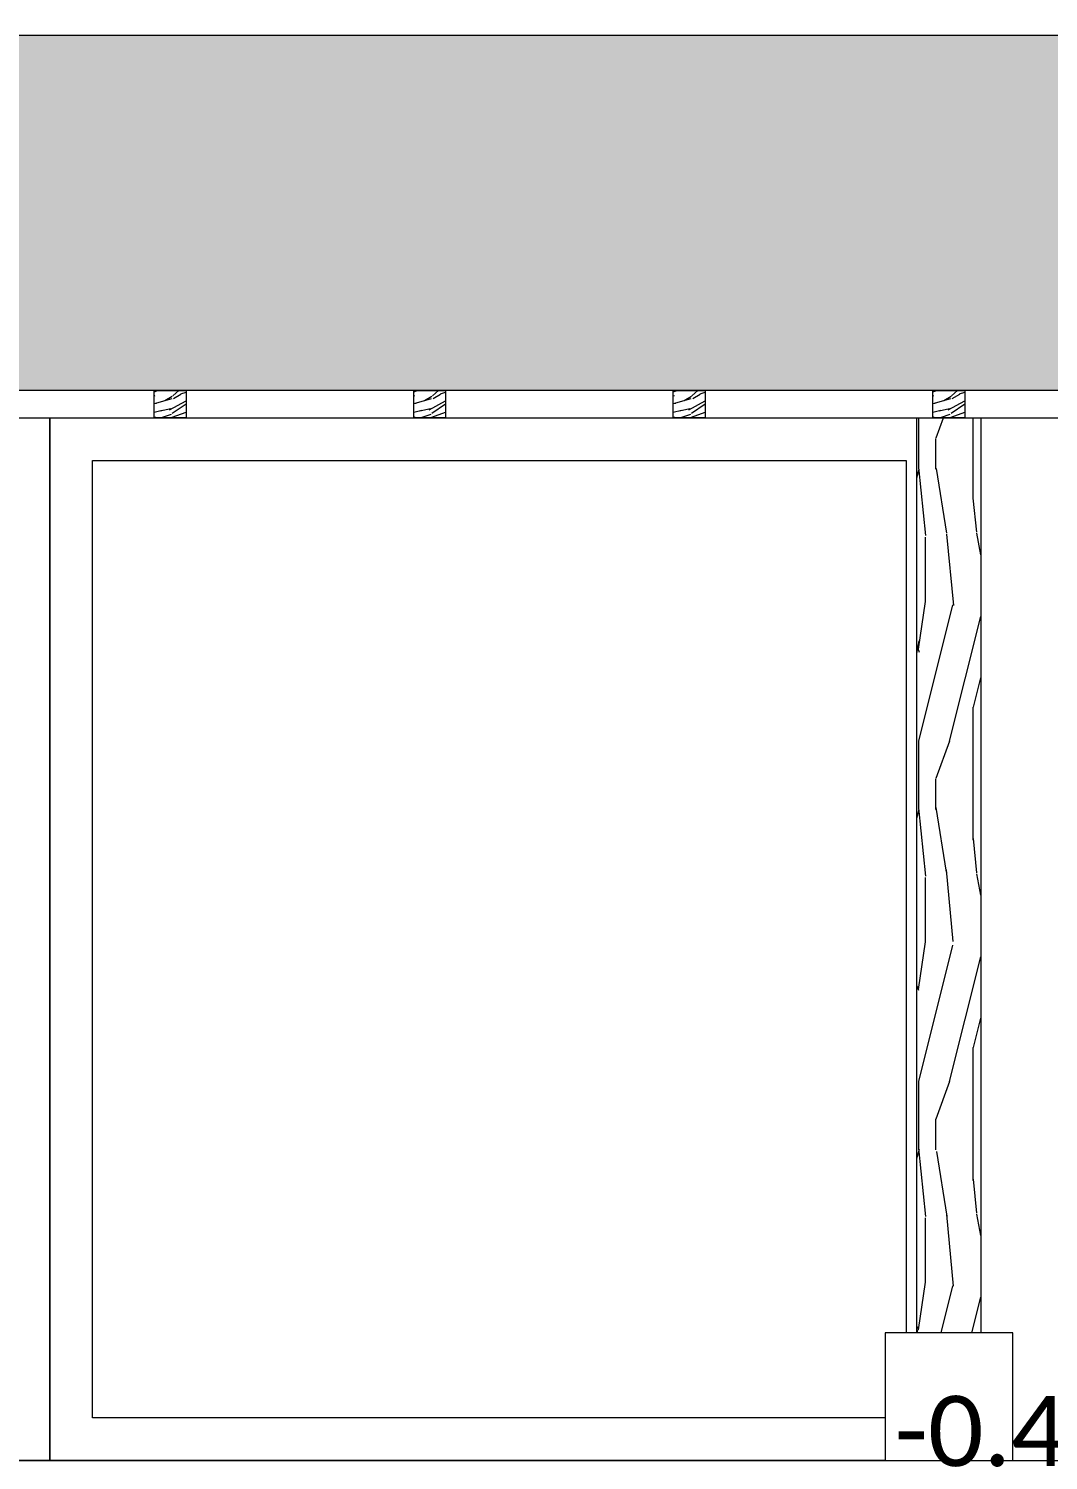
# Model space of a CAD drawing. Header units: metres. Extents: x -197 to 1099, y -24 to 14.
# Drawn here: x 712.956 to 715.352, y 0 to 3.365 of the extents above; entities that cross this region are included whole.
import ezdxf
from ezdxf.enums import TextEntityAlignment as Align

# ---------------------------------------------------------------- set-up
doc = ezdxf.new("R2010")
doc.units = ezdxf.units.M
doc.header["$LTSCALE"] = 0.001
doc.header["$PDMODE"] = 34
doc.header["$PDSIZE"] = 0.01
doc.layers.get('0').update_dxf_attribs({"lineweight": 13, "true_color": 0x000000})
for name, color, linetype, lineweight, true_color in [('Jach-Anotaciones-CalidaddeLínea  0.13', 7, 'Continuous', 13, 0x000000), ('Jach-Anotaciones-CalidaddeLínea 0.18', 7, 'Continuous', 18, 0x000000), ('Jach-Anotaciones-Hatch-Lum50%', 9, 'Continuous', 13, 0x808080), ('JACH-Anotaciones-Textos-Lum75% @ 0.075', 7, 'Continuous', 13, 0x404040)]:
    doc.layers.add(name, color=color, linetype=linetype, lineweight=lineweight, true_color=true_color)
doc.styles.add('02a-Calibri-JACH(1.8mm)', font='calibri.ttf', dxfattribs={"height": 2.2})

# ---------------------------------------------------------------- blocks, each defined once
blk = doc.blocks.new('*U509')
at = {"lineweight": 0, "ltscale": 100}
h = blk.add_hatch(dxfattribs=at)
h.set_pattern_fill('ANGLE', color=256)
h.set_pattern_definition([(0, (169.421, 45.032), (0, 6.985), [5.08, -1.905]), (90, (169.421, 45.032), (-6.985, 4e-16), [5.08, -1.905])])
h.paths.add_polyline_path([(0, 2.5), (0, 0), (1, 2.5)])
h = blk.add_hatch(color=256, dxfattribs=at)
h.dxf.hatch_style = 1
h.paths.add_polyline_path([(0, 2.5), (0, 0), (1, 2.5)])
for points in [[(0, 5.099), (-9.466, 5.099)], [(0, 5.099), (0, 1.25)]]:
    blk.add_lwpolyline(points, dxfattribs=at)
for points in [[(0, 0), (1, 2.5), (-1, 2.5)], [(0, 2.5), (0, 0), (1, 2.5)]]:
    blk.add_lwpolyline(points, close=True, dxfattribs=at)
blk.add_point((0, 0), dxfattribs=at)
at = {"lineweight": 0, "ltscale": 100, "style": '02a-Calibri-JACH(1.8mm)'}
blk.add_attdef('ALT', text='', height=2.2, dxfattribs=at).set_placement((-4.733, 6.401), align=Align.MIDDLE_CENTER)

msp = doc.modelspace()

# ---------------------------------------------------------------- linework, layer by layer
at = {"layer": 'Jach-Anotaciones-CalidaddeLínea  0.13', "ltscale": 100}
for points in [[(706.69308, 2.45), (715.04308, 2.45), (715.04308, 0), (706.69308, 0)], [(710.89308, 2.45), (713.00558, 2.45), (713.00558, 0), (710.89308, 0)], [(713.00558, 2.45), (715.11808, 2.45), (715.11808, 0), (713.00558, 0)], [(713.10558, 2.35), (715.01808, 2.35), (715.01808, 0.1), (713.10558, 0.1)]]:
    msp.add_lwpolyline(points, close=True, dxfattribs=at)
for points in [[(700.21698, -0.025), (703.60308, -0.025), (703.60308, 0.175), (705.89308, 0.175), (706.69308, 0.175), (706.69308, 0), (721.54308, 0), (721.54072, -0.49994)], [(710.77641, 0), (715.04308, 0)]]:
    msp.add_lwpolyline(points, dxfattribs=at)

# ---------------------------------------------------------------- wipeouts: each hides what was drawn before it
at = {"ltscale": 100}
msp.add_wipeout([(700.36698, 3.35), (721.54308, 3.35), (721.54308, 2.51458), (700.36698, 2.51458)], dxfattribs=at).dxf.layer = 'Jach-Anotaciones-CalidaddeLínea 0.18'

# ---------------------------------------------------------------- next in the draw order: hatches: boundary and pattern name
at = {"layer": 'Jach-Anotaciones-Hatch-Lum50%', "ltscale": 100}
h = msp.add_hatch(dxfattribs=at)
h.set_pattern_fill('218', color=256, scale=0.13, pattern_type=2)
h.set_pattern_definition([(0, (507.86525, 0.04875), (0.26, 0.13), [0.0325, -0.2275]), (0, (507.86525, 0.065), (0.26, 0.13), [0.0325, -0.0975]), (0, (507.99525, 0.08125), (0.26, 0.13), [0.0325, -0.2275]), (0, (507.80025, 0), (0.26, 0.13), [0.01625, -0.13, 0.01625, -0.0975]), (45, (507.8165, 0.0325), (0, 0.13), [0.02298097, -0.34471456]), (45, (507.80025, 0.08125), (0, 0.13), [0.016419, -0.35127653]), (45, (507.80025, 0.0975), (0, 0.13), [0.019695, -0.34800053]), (135, (507.96275, 0.0975), (1e-17, 0.13), [0.019695, -0.34800053]), (135, (507.96275, 0.08125), (1e-17, 0.13), [0.016419, -0.35127653]), (135, (507.9465, 0.0325), (1e-17, 0.13), [0.02298097, -0.34471456]), (26.56505, (507.83275, 0.0325), (-7e-12, 0.13), [0.0363361, -0.25435273]), (26.56505, (507.83275, 0.04875), (-7e-12, 0.13), [0.0363361, -0.25435273]), (26.56505, (507.76775, 0.065), (-7e-12, 0.13), [0.0363361, -0.25435273]), (26.56505, (507.76775, 0.08125), (-7e-12, 0.13), [0.0363361, -0.25435273]), (63.43495, (507.800253, 0), (7e-12, 0.13), [0.0363361, -0.54504157]), (63.43495, (507.816503, 0), (7e-12, 0.13), [0.0363361, -0.54504157]), (116.56505, (507.946503, 0), (-7e-12, 0.13), [0.0363361, -0.54504157]), (116.56505, (507.962753, 0), (-7e-12, 0.13), [0.0363361, -0.54504157]), (153.43495, (507.93025, 0.0325), (7e-12, 0.13), [0.0363361, -0.25435273]), (153.43495, (507.93025, 0.04875), (7e-12, 0.13), [0.0363361, -0.25435273]), (153.43495, (507.99525, 0.065), (7e-12, 0.13), [0.0363361, -0.25435273]), (153.43495, (507.99525, 0.08125), (7e-12, 0.13), [0.0363361, -0.25435273]), (82.874984, (507.800253, 0), (6e-14, 0.13), [0.13101166, -1.96517535]), (97.125016, (507.962753, 0), (-6e-14, 0.13), [0.13101166, -1.96517535])])
h.paths.add_polyline_path([(700.36698, 3.35), (721.54308, 3.35), (721.54308, 2.51458), (700.36698, 2.51458)])

# ---------------------------------------------------------------- next in the draw order: linework, layer by layer
at = {"layer": 'Jach-Anotaciones-CalidaddeLínea  0.13', "ltscale": 100}
for points in [[(721.54308, 3.35), (721.54308, 3.5), (721.69308, 3.5), (721.69308, 6.15), (706.04308, 6.15), (706.04308, 7.55), (700.21698, 7.55), (700.21698, 3.5), (700.36698, 3.5), (700.36698, 3.35)], [(700.36698, 3.35), (721.54308, 3.35), (721.54308, 2.51458), (700.36698, 2.51458)]]:
    msp.add_lwpolyline(points, close=True, dxfattribs=at)

# ---------------------------------------------------------------- next in the draw order: wipeouts: each hides what was drawn before it
at = {"ltscale": 100}
msp.add_wipeout([(715.04308, 2.45), (715.19308, 2.45), (715.19308, 0.30002), (715.04308, 0.30002)], dxfattribs=at).dxf.layer = 'Jach-Anotaciones-CalidaddeLínea  0.13'

# ---------------------------------------------------------------- next in the draw order: linework, layer by layer
at = {"layer": 'Jach-Anotaciones-CalidaddeLínea  0.13', "ltscale": 100}
msp.add_lwpolyline([(715.04308, 2.45), (715.19308, 2.45), (715.19308, 0.30002), (715.04308, 0.30002)], close=True, dxfattribs=at)

# ---------------------------------------------------------------- next in the draw order: wipeouts: each hides what was drawn before it
at = {"ltscale": 100}
for points, layer in [([(714.96808, 0), (715.26808, 0), (715.26808, 0.30002), (714.96808, 0.30002)], 'Jach-Anotaciones-CalidaddeLínea  0.13'), ([(721.54308, 2.51458), (703.60308, 2.51458), (703.60308, 2.45), (721.54308, 2.45)], 'Jach-Anotaciones-CalidaddeLínea 0.18')]:
    msp.add_wipeout(points, dxfattribs=at).dxf.layer = layer

# ---------------------------------------------------------------- next in the draw order: hatches: boundary and pattern name
at = {"layer": 'Jach-Anotaciones-Hatch-Lum50%', "ltscale": 100}
h = msp.add_hatch(dxfattribs=at)
h.set_pattern_fill('WOOD_01', color=256, scale=0.2, angle=30, pattern_type=2)
h.set_pattern_definition([(30, (285.64632, 0.2061), (-0.1, 0.17320508), [0.04, -0.16]), (38.9726, (285.702057, 0.113569), (0.93923072707, 0.77320467243), [0.0384708, -3.8086058]), (35.7105, (285.694325, 0.122962), (1.4588472062, 1.0732025879), [0.0401996, -1.9697752]), (14.5779, (285.664325, 0.174923), (2.20525453897, 0.58038690266), [0.0601664, -5.9564754]), (23.6599, (285.63479, 0.23408), (0.1732049312, 0.1000003855), [0.0362216, -1.7748552]), (15.0686, (285.696985, 0.138354), (0.7928201585, 0.22679520083), [0.0310484, -3.0737864]), (18.6901, (285.578363, 0.203813), (0.1732050942, 0.1000000934), [0.0815844, -0.9382194]), (35.7105, (285.711057, 0.09798), (1.4588472062, 1.0732025879), [0.0200998, -1.989875]), (30, (285.66732, 0.16973), (-0.1, 0.17320508), [0.02, -0.18]), (30, (285.62068, 0.17051), (-0.1, 0.17320508), [0.06, -0.14]), (41.3099, (285.640325, 0.216492), (0.59282054, 0.573204614), [0.020396, -0.9994078]), (32.7263, (285.660004, 0.142406), (3.36410206446, 2.1732044205), [0.0420476, -4.1627116]), (22.4054, (285.671665, 0.14221), (1.4856399898, 0.6267959991), [0.0302654, -2.9962834]), (30, (285.701, 0.0714), (-0.1, 0.17320508), [0.04, -0.16]), (28.8309, (285.688684, 0.052732), (0.173205035693, 0.10000015135), [0.0980204, -9.70402]), (30, (285.61368, 0.18264), (-0.1, 0.17320508), [0.02, -0.18]), (30, (285.623, 0.2065), (-0.1, 0.17320508), [0.02, -0.18]), (30, (285.53606, 0.17708), (-0.1, 0.17320508), [0.03, -0.17]), (20.5377, (285.577827, 0.21274), (0.1732050554, 0.1000000749), [0.0608276, -1.1557248]), (30, (285.5224, 0.18074), (-0.1, 0.17320508), [0.04, -0.16]), (30, (285.59335, 0.01386), (-0.1, 0.17320508), [0.022, -0.178]), (30, (285.67668, 0.07352), (-0.1, 0.17320508), [0.02, -0.18]), (30, (285.58535, 0.02771), (-0.1, 0.17320508), [0.042, -0.158]), (35.4403, (285.667684, 0.089105), (1.63205127745, 1.17320414736), [0.04219, -4.1768144]), (30, (285.66142, 0.10396), (-0.1, 0.17320508), [0.038, -0.162]), (30, (285.56935, 0.05543), (-0.1, 0.17320508), [0.022, -0.178]), (28.8309, (285.574134, 0.0951384), (0.173205035693, 0.10000015135), [0.0980204, -9.70402]), (30, (285.58072, 0.11973), (-0.1, 0.17320508), [0.02, -0.18]), (30, (285.5604, 0.11492), (-0.1, 0.17320508), [0.02, -0.18]), (30, (285.62968, 0.15492), (-0.1, 0.17320508), [0.04, -0.16]), (30, (285.59304, 0.13839), (-0.1, 0.17320508), [0.02, -0.18]), (30, (285.5464, 0.13917), (-0.1, 0.17320508), [0.04, -0.16]), (49.6538, (285.635167, 0.093426), (1.50525647452, 1.79281940855), [0.0297322, -2.9434812]), (41.3099, (285.577722, 0.124923), (0.59282054, 0.573204614), [0.020396, -0.9994078]), (41.3099, (285.652004, 0.156263), (0.59282054, 0.573204614), [0.020396, -0.9994078]), (35.7105, (285.562043, 0.19208), (1.4588472062, 1.0732025879), [0.0200998, -1.989875]), (19.6952, (285.50135, 0.173205), (1.1392299502, 0.4267958355), [0.0223606, -2.213707]), (18.6901, (285.6124, 0.024856), (0.1732050942, 0.1000000934), [0.020396, -0.9994078]), (120, (285.63172, 0.0314), (-0.17320508, -0.1), [0, -0.2]), (16.6076, (285.539349, 0.107387), (3.34448336513, 1.00718497651), [0.043174, -4.2742308]), (41.3099, (285.631004, 0.192636), (0.59282054, 0.573204614), [0.020396, -0.9994078]), (40.3048, (285.694004, 0.083517), (0.7660257626, 0.6732043744), [0.0223606, -2.213707]), (18.6901, (285.598043, 0.129727), (0.1732050942, 0.1000000934), [0.020396, -0.9994078]), (18.6901, (285.610363, 0.148387), (0.1732050942, 0.1000000934), [0.020396, -0.9994078]), (11.5651, (285.54935, 0.090067), (0.173204928, 0.1000001815), [0.0252982, -0.6071572]), (15.9638, (285.5344, 0.159956), (0.173204888, 0.100000176), [0.0824622, -0.7421588]), (13.3008, (285.562043, 0.19208), (1.4124349312, 0.3535909199), [0.0626418, -2.025419]), (30, (285.55704, 0.20074), (-0.1, 0.17320508), [0.024, -0.176]), (15.9638, (285.62172, 0.048713), (0.173204888, 0.100000176), [0.0824622, -0.7421588]), (15.9638, (285.5974, 0.050837), (0.173204888, 0.100000176), [0.0824622, -0.7421588]), (15.9638, (285.5884, 0.066426), (0.173204888, 0.100000176), [0.0824622, -0.7421588]), (19.6952, (285.52535, 0.131636), (1.1392299502, 0.4267958355), [0.0223606, -2.213707]), (15.9638, (285.581043, 0.15917), (0.173204888, 0.100000176), [0.041231, -0.78339]), (19.6952, (285.55735, 0.07621), (1.1392299502, 0.4267958355), [0.0223606, -2.213707]), (27.6141, (285.654416, 0.116086), (0.17320494875, 0.10000020701), [0.0480416, -4.756123]), (19.6952, (285.617363, 0.136263), (1.1392299502, 0.4267958355), [0.0223606, -2.213707]), (42.5288, (285.638416, 0.143799), (0.5928204755, 0.573205008), [0.018439, -1.8254698]), (19.5626, (285.5623493, 0.06755), (2.10525436768, 0.75359234531), [0.0772788, -7.650591]), (21.8699, (285.635167, 0.093426), (0.1732050116, 0.0999999042), [0.0282842, -1.3859292]), (34.7636, (285.578402, 0.083746), (1.80525673466, 1.27320359476), [0.0481664, -2.3601524]), (30, (285.61797, 0.11121), (-0.1, 0.17320508), [0.062, -0.138]), (14.7449, (285.51235, 0.154153), (0.7928201053, 0.2267951812), [0.0228036, -2.2575472]), (20.5377, (285.631722, 0.031392), (0.1732050554, 0.1000000749), [0.0608276, -1.1557248]), (10.0169, (285.57435, 0.046765), (0.619615154, 0.1267950243), [0.0234094, -2.3175304]), (30, (285.65565, 0.22996), (-0.1, 0.17320508), [0.01, -0.19]), (30, (285.69965, 0.15375), (-0.1, 0.17320508), [0.02, -0.18]), (41.3099, (285.735645, 0.091392), (0.59282054, 0.573204614), [0.020396, -0.9994078]), (30, (285.72738, 0.10971), (-0.1, 0.17320508), [0.036, -0.164]), (13.3008, (285.672645, 0.200512), (1.4124349312, 0.3535909199), [0.0208806, -2.0671802]), (18.0207, (285.6953775, 0.1651384), (3.69100623785, 1.20698950949), [0.0368014, -6.7101288]), (120, (285.73565, 0.0914), (-0.17320508, -0.1), [0, -0.2]), (30, (285.75097, 0.10486), (-0.1, 0.17320508), [0.018, -0.182]), (30, (285.73197, 0.13777), (-0.1, 0.17320508), [0.018, -0.182]), (30, (285.72697, 0.14643), (-0.1, 0.17320508), [0.018, -0.182]), (6.0376, (285.692966, 0.205315), (1.5124342352, 0.1803870725), [0.0196978, -1.9500724]), (18.5163, (285.680966, 0.2261), (0.966040948051, 0.32676798933), [0.0183676, -13.043105]), (11.5651, (285.716966, 0.163746), (0.173204928, 0.1000001815), [0.0189736, -0.6134816]), (17.4712, (285.667966, 0.248617), (0.9660254196, 0.32679502), [0.018439, -1.8254698])])
h.paths.add_polyline_path([(713.25058, 2.51458), (713.32558, 2.51458), (713.32558, 2.45), (713.25058, 2.45)])
h = msp.add_hatch(dxfattribs=at)
h.set_pattern_fill('WOOD_01', color=256, scale=0.2, angle=30, pattern_type=2)
h.set_pattern_definition([(30, (286.25632, 0.2061), (-0.1, 0.17320508), [0.04, -0.16]), (38.9726, (286.312057, 0.113569), (0.93923072707, 0.77320467243), [0.0384708, -3.8086058]), (35.7105, (286.304325, 0.122962), (1.4588472062, 1.0732025879), [0.0401996, -1.9697752]), (14.5779, (286.274325, 0.174923), (2.20525453897, 0.58038690266), [0.0601664, -5.9564754]), (23.6599, (286.24479, 0.23408), (0.1732049312, 0.1000003855), [0.0362216, -1.7748552]), (15.0686, (286.306985, 0.138354), (0.7928201585, 0.22679520083), [0.0310484, -3.0737864]), (18.6901, (286.188363, 0.203813), (0.1732050942, 0.1000000934), [0.0815844, -0.9382194]), (35.7105, (286.321057, 0.09798), (1.4588472062, 1.0732025879), [0.0200998, -1.989875]), (30, (286.27732, 0.16973), (-0.1, 0.17320508), [0.02, -0.18]), (30, (286.23068, 0.17051), (-0.1, 0.17320508), [0.06, -0.14]), (41.3099, (286.250325, 0.216492), (0.59282054, 0.573204614), [0.020396, -0.9994078]), (32.7263, (286.270004, 0.142406), (3.36410206446, 2.1732044205), [0.0420476, -4.1627116]), (22.4054, (286.281665, 0.14221), (1.4856399898, 0.6267959991), [0.0302654, -2.9962834]), (30, (286.311, 0.0714), (-0.1, 0.17320508), [0.04, -0.16]), (28.8309, (286.298684, 0.052732), (0.173205035693, 0.10000015135), [0.0980204, -9.70402]), (30, (286.22368, 0.18264), (-0.1, 0.17320508), [0.02, -0.18]), (30, (286.233, 0.2065), (-0.1, 0.17320508), [0.02, -0.18]), (30, (286.14606, 0.17708), (-0.1, 0.17320508), [0.03, -0.17]), (20.5377, (286.187827, 0.21274), (0.1732050554, 0.1000000749), [0.0608276, -1.1557248]), (30, (286.1324, 0.18074), (-0.1, 0.17320508), [0.04, -0.16]), (30, (286.20335, 0.01386), (-0.1, 0.17320508), [0.022, -0.178]), (30, (286.28668, 0.07352), (-0.1, 0.17320508), [0.02, -0.18]), (30, (286.19535, 0.02771), (-0.1, 0.17320508), [0.042, -0.158]), (35.4403, (286.277684, 0.089105), (1.63205127745, 1.17320414736), [0.04219, -4.1768144]), (30, (286.27142, 0.10396), (-0.1, 0.17320508), [0.038, -0.162]), (30, (286.17935, 0.05543), (-0.1, 0.17320508), [0.022, -0.178]), (28.8309, (286.184134, 0.0951384), (0.173205035693, 0.10000015135), [0.0980204, -9.70402]), (30, (286.19072, 0.11973), (-0.1, 0.17320508), [0.02, -0.18]), (30, (286.1704, 0.11492), (-0.1, 0.17320508), [0.02, -0.18]), (30, (286.23968, 0.15492), (-0.1, 0.17320508), [0.04, -0.16]), (30, (286.20304, 0.13839), (-0.1, 0.17320508), [0.02, -0.18]), (30, (286.1564, 0.13917), (-0.1, 0.17320508), [0.04, -0.16]), (49.6538, (286.245167, 0.093426), (1.50525647452, 1.79281940855), [0.0297322, -2.9434812]), (41.3099, (286.187722, 0.124923), (0.59282054, 0.573204614), [0.020396, -0.9994078]), (41.3099, (286.262004, 0.156263), (0.59282054, 0.573204614), [0.020396, -0.9994078]), (35.7105, (286.172043, 0.19208), (1.4588472062, 1.0732025879), [0.0200998, -1.989875]), (19.6952, (286.11135, 0.173205), (1.1392299502, 0.4267958355), [0.0223606, -2.213707]), (18.6901, (286.2224, 0.024856), (0.1732050942, 0.1000000934), [0.020396, -0.9994078]), (120, (286.24172, 0.0314), (-0.17320508, -0.1), [0, -0.2]), (16.6076, (286.149349, 0.107387), (3.34448336513, 1.00718497651), [0.043174, -4.2742308]), (41.3099, (286.241004, 0.192636), (0.59282054, 0.573204614), [0.020396, -0.9994078]), (40.3048, (286.304004, 0.083517), (0.7660257626, 0.6732043744), [0.0223606, -2.213707]), (18.6901, (286.208043, 0.129727), (0.1732050942, 0.1000000934), [0.020396, -0.9994078]), (18.6901, (286.220363, 0.148387), (0.1732050942, 0.1000000934), [0.020396, -0.9994078]), (11.5651, (286.15935, 0.090067), (0.173204928, 0.1000001815), [0.0252982, -0.6071572]), (15.9638, (286.1444, 0.159956), (0.173204888, 0.100000176), [0.0824622, -0.7421588]), (13.3008, (286.172043, 0.19208), (1.4124349312, 0.3535909199), [0.0626418, -2.025419]), (30, (286.16704, 0.20074), (-0.1, 0.17320508), [0.024, -0.176]), (15.9638, (286.23172, 0.048713), (0.173204888, 0.100000176), [0.0824622, -0.7421588]), (15.9638, (286.2074, 0.050837), (0.173204888, 0.100000176), [0.0824622, -0.7421588]), (15.9638, (286.1984, 0.066426), (0.173204888, 0.100000176), [0.0824622, -0.7421588]), (19.6952, (286.13535, 0.131636), (1.1392299502, 0.4267958355), [0.0223606, -2.213707]), (15.9638, (286.191043, 0.15917), (0.173204888, 0.100000176), [0.041231, -0.78339]), (19.6952, (286.16735, 0.07621), (1.1392299502, 0.4267958355), [0.0223606, -2.213707]), (27.6141, (286.264416, 0.116086), (0.17320494875, 0.10000020701), [0.0480416, -4.756123]), (19.6952, (286.227363, 0.136263), (1.1392299502, 0.4267958355), [0.0223606, -2.213707]), (42.5288, (286.248416, 0.143799), (0.5928204755, 0.573205008), [0.018439, -1.8254698]), (19.5626, (286.1723493, 0.06755), (2.10525436768, 0.75359234531), [0.0772788, -7.650591]), (21.8699, (286.245167, 0.093426), (0.1732050116, 0.0999999042), [0.0282842, -1.3859292]), (34.7636, (286.188402, 0.083746), (1.80525673466, 1.27320359476), [0.0481664, -2.3601524]), (30, (286.22797, 0.11121), (-0.1, 0.17320508), [0.062, -0.138]), (14.7449, (286.12235, 0.154153), (0.7928201053, 0.2267951812), [0.0228036, -2.2575472]), (20.5377, (286.241722, 0.031392), (0.1732050554, 0.1000000749), [0.0608276, -1.1557248]), (10.0169, (286.18435, 0.046765), (0.619615154, 0.1267950243), [0.0234094, -2.3175304]), (30, (286.26565, 0.22996), (-0.1, 0.17320508), [0.01, -0.19]), (30, (286.30965, 0.15375), (-0.1, 0.17320508), [0.02, -0.18]), (41.3099, (286.345645, 0.091392), (0.59282054, 0.573204614), [0.020396, -0.9994078]), (30, (286.33738, 0.10971), (-0.1, 0.17320508), [0.036, -0.164]), (13.3008, (286.282645, 0.200512), (1.4124349312, 0.3535909199), [0.0208806, -2.0671802]), (18.0207, (286.3053775, 0.1651384), (3.69100623785, 1.20698950949), [0.0368014, -6.7101288]), (120, (286.34565, 0.0914), (-0.17320508, -0.1), [0, -0.2]), (30, (286.36097, 0.10486), (-0.1, 0.17320508), [0.018, -0.182]), (30, (286.34197, 0.13777), (-0.1, 0.17320508), [0.018, -0.182]), (30, (286.33697, 0.14643), (-0.1, 0.17320508), [0.018, -0.182]), (6.0376, (286.302966, 0.205315), (1.5124342352, 0.1803870725), [0.0196978, -1.9500724]), (18.5163, (286.290966, 0.2261), (0.966040948051, 0.32676798933), [0.0183676, -13.043105]), (11.5651, (286.326966, 0.163746), (0.173204928, 0.1000001815), [0.0189736, -0.6134816]), (17.4712, (286.277966, 0.248617), (0.9660254196, 0.32679502), [0.018439, -1.8254698])])
h.paths.add_polyline_path([(713.86058, 2.51458), (713.93558, 2.51458), (713.93558, 2.45), (713.86058, 2.45)])
h = msp.add_hatch(dxfattribs=at)
h.set_pattern_fill('WOOD_01', color=256, scale=0.2, angle=30, pattern_type=2)
h.set_pattern_definition([(30, (286.86632, 0.2061), (-0.1, 0.17320508), [0.04, -0.16]), (38.9726, (286.922057, 0.113569), (0.93923072707, 0.77320467243), [0.0384708, -3.8086058]), (35.7105, (286.914325, 0.122962), (1.4588472062, 1.0732025879), [0.0401996, -1.9697752]), (14.5779, (286.884325, 0.174923), (2.20525453897, 0.58038690266), [0.0601664, -5.9564754]), (23.6599, (286.85479, 0.23408), (0.1732049312, 0.1000003855), [0.0362216, -1.7748552]), (15.0686, (286.916985, 0.138354), (0.7928201585, 0.22679520083), [0.0310484, -3.0737864]), (18.6901, (286.798363, 0.203813), (0.1732050942, 0.1000000934), [0.0815844, -0.9382194]), (35.7105, (286.931057, 0.09798), (1.4588472062, 1.0732025879), [0.0200998, -1.989875]), (30, (286.88732, 0.16973), (-0.1, 0.17320508), [0.02, -0.18]), (30, (286.84068, 0.17051), (-0.1, 0.17320508), [0.06, -0.14]), (41.3099, (286.860325, 0.216492), (0.59282054, 0.573204614), [0.020396, -0.9994078]), (32.7263, (286.880004, 0.142406), (3.36410206446, 2.1732044205), [0.0420476, -4.1627116]), (22.4054, (286.891665, 0.14221), (1.4856399898, 0.6267959991), [0.0302654, -2.9962834]), (30, (286.921, 0.0714), (-0.1, 0.17320508), [0.04, -0.16]), (28.8309, (286.908684, 0.052732), (0.173205035693, 0.10000015135), [0.0980204, -9.70402]), (30, (286.83368, 0.18264), (-0.1, 0.17320508), [0.02, -0.18]), (30, (286.843, 0.2065), (-0.1, 0.17320508), [0.02, -0.18]), (30, (286.75606, 0.17708), (-0.1, 0.17320508), [0.03, -0.17]), (20.5377, (286.797827, 0.21274), (0.1732050554, 0.1000000749), [0.0608276, -1.1557248]), (30, (286.7424, 0.18074), (-0.1, 0.17320508), [0.04, -0.16]), (30, (286.81335, 0.01386), (-0.1, 0.17320508), [0.022, -0.178]), (30, (286.89668, 0.07352), (-0.1, 0.17320508), [0.02, -0.18]), (30, (286.80535, 0.02771), (-0.1, 0.17320508), [0.042, -0.158]), (35.4403, (286.887684, 0.089105), (1.63205127745, 1.17320414736), [0.04219, -4.1768144]), (30, (286.88142, 0.10396), (-0.1, 0.17320508), [0.038, -0.162]), (30, (286.78935, 0.05543), (-0.1, 0.17320508), [0.022, -0.178]), (28.8309, (286.794134, 0.0951384), (0.173205035693, 0.10000015135), [0.0980204, -9.70402]), (30, (286.80072, 0.11973), (-0.1, 0.17320508), [0.02, -0.18]), (30, (286.7804, 0.11492), (-0.1, 0.17320508), [0.02, -0.18]), (30, (286.84968, 0.15492), (-0.1, 0.17320508), [0.04, -0.16]), (30, (286.81304, 0.13839), (-0.1, 0.17320508), [0.02, -0.18]), (30, (286.7664, 0.13917), (-0.1, 0.17320508), [0.04, -0.16]), (49.6538, (286.855167, 0.093426), (1.50525647452, 1.79281940855), [0.0297322, -2.9434812]), (41.3099, (286.797722, 0.124923), (0.59282054, 0.573204614), [0.020396, -0.9994078]), (41.3099, (286.872004, 0.156263), (0.59282054, 0.573204614), [0.020396, -0.9994078]), (35.7105, (286.782043, 0.19208), (1.4588472062, 1.0732025879), [0.0200998, -1.989875]), (19.6952, (286.72135, 0.173205), (1.1392299502, 0.4267958355), [0.0223606, -2.213707]), (18.6901, (286.8324, 0.024856), (0.1732050942, 0.1000000934), [0.020396, -0.9994078]), (120, (286.85172, 0.0314), (-0.17320508, -0.1), [0, -0.2]), (16.6076, (286.759349, 0.107387), (3.34448336513, 1.00718497651), [0.043174, -4.2742308]), (41.3099, (286.851004, 0.192636), (0.59282054, 0.573204614), [0.020396, -0.9994078]), (40.3048, (286.914004, 0.083517), (0.7660257626, 0.6732043744), [0.0223606, -2.213707]), (18.6901, (286.818043, 0.129727), (0.1732050942, 0.1000000934), [0.020396, -0.9994078]), (18.6901, (286.830363, 0.148387), (0.1732050942, 0.1000000934), [0.020396, -0.9994078]), (11.5651, (286.76935, 0.090067), (0.173204928, 0.1000001815), [0.0252982, -0.6071572]), (15.9638, (286.7544, 0.159956), (0.173204888, 0.100000176), [0.0824622, -0.7421588]), (13.3008, (286.782043, 0.19208), (1.4124349312, 0.3535909199), [0.0626418, -2.025419]), (30, (286.77704, 0.20074), (-0.1, 0.17320508), [0.024, -0.176]), (15.9638, (286.84172, 0.048713), (0.173204888, 0.100000176), [0.0824622, -0.7421588]), (15.9638, (286.8174, 0.050837), (0.173204888, 0.100000176), [0.0824622, -0.7421588]), (15.9638, (286.8084, 0.066426), (0.173204888, 0.100000176), [0.0824622, -0.7421588]), (19.6952, (286.74535, 0.131636), (1.1392299502, 0.4267958355), [0.0223606, -2.213707]), (15.9638, (286.801043, 0.15917), (0.173204888, 0.100000176), [0.041231, -0.78339]), (19.6952, (286.77735, 0.07621), (1.1392299502, 0.4267958355), [0.0223606, -2.213707]), (27.6141, (286.874416, 0.116086), (0.17320494875, 0.10000020701), [0.0480416, -4.756123]), (19.6952, (286.837363, 0.136263), (1.1392299502, 0.4267958355), [0.0223606, -2.213707]), (42.5288, (286.858416, 0.143799), (0.5928204755, 0.573205008), [0.018439, -1.8254698]), (19.5626, (286.7823493, 0.06755), (2.10525436768, 0.75359234531), [0.0772788, -7.650591]), (21.8699, (286.855167, 0.093426), (0.1732050116, 0.0999999042), [0.0282842, -1.3859292]), (34.7636, (286.798402, 0.083746), (1.80525673466, 1.27320359476), [0.0481664, -2.3601524]), (30, (286.83797, 0.11121), (-0.1, 0.17320508), [0.062, -0.138]), (14.7449, (286.73235, 0.154153), (0.7928201053, 0.2267951812), [0.0228036, -2.2575472]), (20.5377, (286.851722, 0.031392), (0.1732050554, 0.1000000749), [0.0608276, -1.1557248]), (10.0169, (286.79435, 0.046765), (0.619615154, 0.1267950243), [0.0234094, -2.3175304]), (30, (286.87565, 0.22996), (-0.1, 0.17320508), [0.01, -0.19]), (30, (286.91965, 0.15375), (-0.1, 0.17320508), [0.02, -0.18]), (41.3099, (286.955645, 0.091392), (0.59282054, 0.573204614), [0.020396, -0.9994078]), (30, (286.94738, 0.10971), (-0.1, 0.17320508), [0.036, -0.164]), (13.3008, (286.892645, 0.200512), (1.4124349312, 0.3535909199), [0.0208806, -2.0671802]), (18.0207, (286.9153775, 0.1651384), (3.69100623785, 1.20698950949), [0.0368014, -6.7101288]), (120, (286.95565, 0.0914), (-0.17320508, -0.1), [0, -0.2]), (30, (286.97097, 0.10486), (-0.1, 0.17320508), [0.018, -0.182]), (30, (286.95197, 0.13777), (-0.1, 0.17320508), [0.018, -0.182]), (30, (286.94697, 0.14643), (-0.1, 0.17320508), [0.018, -0.182]), (6.0376, (286.912966, 0.205315), (1.5124342352, 0.1803870725), [0.0196978, -1.9500724]), (18.5163, (286.900966, 0.2261), (0.966040948051, 0.32676798933), [0.0183676, -13.043105]), (11.5651, (286.936966, 0.163746), (0.173204928, 0.1000001815), [0.0189736, -0.6134816]), (17.4712, (286.887966, 0.248617), (0.9660254196, 0.32679502), [0.018439, -1.8254698])])
h.paths.add_polyline_path([(714.47058, 2.51458), (714.54558, 2.51458), (714.54558, 2.45), (714.47058, 2.45)])
h = msp.add_hatch(dxfattribs=at)
h.set_pattern_fill('WOOD_01', color=256, scale=0.2, angle=30, pattern_type=2)
h.set_pattern_definition([(30, (287.47632, 0.2061), (-0.1, 0.17320508), [0.04, -0.16]), (38.9726, (287.532057, 0.113569), (0.93923072707, 0.77320467243), [0.0384708, -3.8086058]), (35.7105, (287.524325, 0.122962), (1.4588472062, 1.0732025879), [0.0401996, -1.9697752]), (14.5779, (287.494325, 0.174923), (2.20525453897, 0.58038690266), [0.0601664, -5.9564754]), (23.6599, (287.46479, 0.23408), (0.1732049312, 0.1000003855), [0.0362216, -1.7748552]), (15.0686, (287.526985, 0.138354), (0.7928201585, 0.22679520083), [0.0310484, -3.0737864]), (18.6901, (287.408363, 0.203813), (0.1732050942, 0.1000000934), [0.0815844, -0.9382194]), (35.7105, (287.541057, 0.09798), (1.4588472062, 1.0732025879), [0.0200998, -1.989875]), (30, (287.49732, 0.16973), (-0.1, 0.17320508), [0.02, -0.18]), (30, (287.45068, 0.17051), (-0.1, 0.17320508), [0.06, -0.14]), (41.3099, (287.470325, 0.216492), (0.59282054, 0.573204614), [0.020396, -0.9994078]), (32.7263, (287.490004, 0.142406), (3.36410206446, 2.1732044205), [0.0420476, -4.1627116]), (22.4054, (287.501665, 0.14221), (1.4856399898, 0.6267959991), [0.0302654, -2.9962834]), (30, (287.531, 0.0714), (-0.1, 0.17320508), [0.04, -0.16]), (28.8309, (287.518684, 0.052732), (0.173205035693, 0.10000015135), [0.0980204, -9.70402]), (30, (287.44368, 0.18264), (-0.1, 0.17320508), [0.02, -0.18]), (30, (287.453, 0.2065), (-0.1, 0.17320508), [0.02, -0.18]), (30, (287.36606, 0.17708), (-0.1, 0.17320508), [0.03, -0.17]), (20.5377, (287.407827, 0.21274), (0.1732050554, 0.1000000749), [0.0608276, -1.1557248]), (30, (287.3524, 0.18074), (-0.1, 0.17320508), [0.04, -0.16]), (30, (287.42335, 0.01386), (-0.1, 0.17320508), [0.022, -0.178]), (30, (287.50668, 0.07352), (-0.1, 0.17320508), [0.02, -0.18]), (30, (287.41535, 0.02771), (-0.1, 0.17320508), [0.042, -0.158]), (35.4403, (287.497684, 0.089105), (1.63205127745, 1.17320414736), [0.04219, -4.1768144]), (30, (287.49142, 0.10396), (-0.1, 0.17320508), [0.038, -0.162]), (30, (287.39935, 0.05543), (-0.1, 0.17320508), [0.022, -0.178]), (28.8309, (287.404134, 0.0951384), (0.173205035693, 0.10000015135), [0.0980204, -9.70402]), (30, (287.41072, 0.11973), (-0.1, 0.17320508), [0.02, -0.18]), (30, (287.3904, 0.11492), (-0.1, 0.17320508), [0.02, -0.18]), (30, (287.45968, 0.15492), (-0.1, 0.17320508), [0.04, -0.16]), (30, (287.42304, 0.13839), (-0.1, 0.17320508), [0.02, -0.18]), (30, (287.3764, 0.13917), (-0.1, 0.17320508), [0.04, -0.16]), (49.6538, (287.465167, 0.093426), (1.50525647452, 1.79281940855), [0.0297322, -2.9434812]), (41.3099, (287.407722, 0.124923), (0.59282054, 0.573204614), [0.020396, -0.9994078]), (41.3099, (287.482004, 0.156263), (0.59282054, 0.573204614), [0.020396, -0.9994078]), (35.7105, (287.392043, 0.19208), (1.4588472062, 1.0732025879), [0.0200998, -1.989875]), (19.6952, (287.33135, 0.173205), (1.1392299502, 0.4267958355), [0.0223606, -2.213707]), (18.6901, (287.4424, 0.024856), (0.1732050942, 0.1000000934), [0.020396, -0.9994078]), (120, (287.46172, 0.0314), (-0.17320508, -0.1), [0, -0.2]), (16.6076, (287.369349, 0.107387), (3.34448336513, 1.00718497651), [0.043174, -4.2742308]), (41.3099, (287.461004, 0.192636), (0.59282054, 0.573204614), [0.020396, -0.9994078]), (40.3048, (287.524004, 0.083517), (0.7660257626, 0.6732043744), [0.0223606, -2.213707]), (18.6901, (287.428043, 0.129727), (0.1732050942, 0.1000000934), [0.020396, -0.9994078]), (18.6901, (287.440363, 0.148387), (0.1732050942, 0.1000000934), [0.020396, -0.9994078]), (11.5651, (287.37935, 0.090067), (0.173204928, 0.1000001815), [0.0252982, -0.6071572]), (15.9638, (287.3644, 0.159956), (0.173204888, 0.100000176), [0.0824622, -0.7421588]), (13.3008, (287.392043, 0.19208), (1.4124349312, 0.3535909199), [0.0626418, -2.025419]), (30, (287.38704, 0.20074), (-0.1, 0.17320508), [0.024, -0.176]), (15.9638, (287.45172, 0.048713), (0.173204888, 0.100000176), [0.0824622, -0.7421588]), (15.9638, (287.4274, 0.050837), (0.173204888, 0.100000176), [0.0824622, -0.7421588]), (15.9638, (287.4184, 0.066426), (0.173204888, 0.100000176), [0.0824622, -0.7421588]), (19.6952, (287.35535, 0.131636), (1.1392299502, 0.4267958355), [0.0223606, -2.213707]), (15.9638, (287.411043, 0.15917), (0.173204888, 0.100000176), [0.041231, -0.78339]), (19.6952, (287.38735, 0.07621), (1.1392299502, 0.4267958355), [0.0223606, -2.213707]), (27.6141, (287.484416, 0.116086), (0.17320494875, 0.10000020701), [0.0480416, -4.756123]), (19.6952, (287.447363, 0.136263), (1.1392299502, 0.4267958355), [0.0223606, -2.213707]), (42.5288, (287.468416, 0.143799), (0.5928204755, 0.573205008), [0.018439, -1.8254698]), (19.5626, (287.3923493, 0.06755), (2.10525436768, 0.75359234531), [0.0772788, -7.650591]), (21.8699, (287.465167, 0.093426), (0.1732050116, 0.0999999042), [0.0282842, -1.3859292]), (34.7636, (287.408402, 0.083746), (1.80525673466, 1.27320359476), [0.0481664, -2.3601524]), (30, (287.44797, 0.11121), (-0.1, 0.17320508), [0.062, -0.138]), (14.7449, (287.34235, 0.154153), (0.7928201053, 0.2267951812), [0.0228036, -2.2575472]), (20.5377, (287.461722, 0.031392), (0.1732050554, 0.1000000749), [0.0608276, -1.1557248]), (10.0169, (287.40435, 0.046765), (0.619615154, 0.1267950243), [0.0234094, -2.3175304]), (30, (287.48565, 0.22996), (-0.1, 0.17320508), [0.01, -0.19]), (30, (287.52965, 0.15375), (-0.1, 0.17320508), [0.02, -0.18]), (41.3099, (287.565645, 0.091392), (0.59282054, 0.573204614), [0.020396, -0.9994078]), (30, (287.55738, 0.10971), (-0.1, 0.17320508), [0.036, -0.164]), (13.3008, (287.502645, 0.200512), (1.4124349312, 0.3535909199), [0.0208806, -2.0671802]), (18.0207, (287.5253775, 0.1651384), (3.69100623785, 1.20698950949), [0.0368014, -6.7101288]), (120, (287.56565, 0.0914), (-0.17320508, -0.1), [0, -0.2]), (30, (287.58097, 0.10486), (-0.1, 0.17320508), [0.018, -0.182]), (30, (287.56197, 0.13777), (-0.1, 0.17320508), [0.018, -0.182]), (30, (287.55697, 0.14643), (-0.1, 0.17320508), [0.018, -0.182]), (6.0376, (287.522966, 0.205315), (1.5124342352, 0.1803870725), [0.0196978, -1.9500724]), (18.5163, (287.510966, 0.2261), (0.966040948051, 0.32676798933), [0.0183676, -13.043105]), (11.5651, (287.546966, 0.163746), (0.173204928, 0.1000001815), [0.0189736, -0.6134816]), (17.4712, (287.497966, 0.248617), (0.9660254196, 0.32679502), [0.018439, -1.8254698])])
h.paths.add_polyline_path([(715.08058, 2.51458), (715.15558, 2.51458), (715.15558, 2.45), (715.08058, 2.45)])
h = msp.add_hatch(dxfattribs=at)
h.set_pattern_fill('WOOD_01', color=256, scale=0.8, angle=90, pattern_type=2)
h.set_pattern_definition([(90, (516.2775, 0.568), (-0.8, 5e-17), [0.16, -0.64]), (98.9726, (516.709503, 0.576), (-0.7999981005, 4.8000000235), [0.1538832, -15.2344232]), (95.7105, (516.6615, 0.568), (-0.799988406, 7.20000014), [0.1607984, -7.8791008]), (74.5779, (516.421503, 0.568), (2.399989871, 8.7999996156), [0.2406656, -23.8259016]), (83.6599, (516.1575, 0.584), (-1.634e-06, 0.800000253), [0.1448864, -7.0994208]), (75.0686, (516.613503, 0.608), (0.799998696, 3.199999993), [0.1241936, -12.2951456]), (78.6901, (516.1495, 0.328), (-3e-07, 0.80000023), [0.3263376, -3.7528776]), (95.7105, (516.7815, 0.576), (-0.799988406, 7.20000014), [0.0803992, -7.9595]), (90, (516.4455, 0.568), (-0.8, 5e-17), [0.08, -0.72]), (90, (516.3495, 0.408), (-0.8, 5e-17), [0.24, -0.56]), (101.3099, (516.2295, 0.568), (-0.79999795, 3.19999982), [0.081584, -3.9976312]), (92.7263, (516.525503, 0.488), (-0.799996814, 16.000000236), [0.1681904, -16.6508464]), (82.4054, (516.549503, 0.528), (0.799994947, 6.399999886), [0.1210616, -11.9851336]), (90, (516.8535, 0.488), (-0.8, 5e-17), [0.16, -0.64]), (88.8309, (516.893503, 0.408), (-6.144e-07, 0.8000001466), [0.3920816, -38.81608]), (90, (516.2935, 0.408), (-0.8, 5e-17), [0.08, -0.72]), (90, (516.2295, 0.488), (-0.8, 5e-17), [0.08, -0.72]), (90, (516.1575, 0.128), (-0.8, 5e-17), [0.12, -0.68]), (80.5377, (516.1175, 0.344), (-3.1e-07, 0.80000006), [0.2433104, -4.6228992]), (90, (516.1175, 0.088), (-0.8, 5e-17), [0.16, -0.64]), (90, (516.8375, 0), (-0.8, 5e-17), [0.088, -0.712]), (90, (516.7975, 0.408), (-0.8, 5e-17), [0.08, -0.72]), (90, (516.7735, 0), (-0.8, 5e-17), [0.168, -0.632]), (95.4403, (516.725503, 0.408), (-0.799995827, 7.999999761), [0.16876, -16.7072576]), (90, (516.6615, 0.416), (-0.8, 5e-17), [0.152, -0.648]), (90, (516.6455, 0), (-0.8, 5e-17), [0.088, -0.712]), (88.8309, (516.517503, 0.096), (-6.144e-07, 0.8000001466), [0.3920816, -38.81608]), (90, (516.4455, 0.168), (-0.8, 5e-17), [0.08, -0.72]), (90, (516.4215, 0.088), (-0.8, 5e-17), [0.08, -0.72]), (90, (516.4215, 0.408), (-0.8, 5e-17), [0.16, -0.64]), (90, (516.4055, 0.248), (-0.8, 5e-17), [0.08, -0.72]), (90, (516.3095, 0.088), (-0.8, 5e-17), [0.16, -0.64]), (109.6538, (516.645503, 0.304), (-3.19999566, 8.800000202), [0.1189288, -11.7739248]), (101.3099, (516.4215, 0.168), (-0.79999795, 3.19999982), [0.081584, -3.9976312]), (101.3099, (516.4615, 0.488), (-0.79999795, 3.19999982), [0.081584, -3.9976312]), (95.7105, (516.1575, 0.248), (-0.799988406, 7.20000014), [0.0803992, -7.9595]), (79.6952, (516.1015, 0), (0.799995757, 4.799999982), [0.0894424, -8.854828]), (78.6901, (516.8375, 0.088), (-3e-07, 0.80000023), [0.081584, -3.9976312]), (180, (516.8535, 0.168), (-1e-16, -0.8), [0, -0.8]), (76.6076, (516.405503, 0), (3.1999756264, 13.60000018), [0.172696, -17.0969232]), (101.3099, (516.2935, 0.488), (-0.79999795, 3.19999982), [0.081584, -3.9976312]), (100.3048, (516.7975, 0.488), (-0.799996835, 3.99999983), [0.0894424, -8.854828]), (78.6901, (516.4455, 0.248), (-3e-07, 0.80000023), [0.081584, -3.9976312]), (78.6901, (516.4055, 0.328), (-3e-07, 0.80000023), [0.081584, -3.9976312]), (71.5651, (516.4855, 0), (-9.3e-07, 0.79999983), [0.1011928, -2.4286288]), (75.9638, (516.2135, 0.088), (-1e-06, 0.79999968), [0.3298488, -2.9686352]), (73.3008, (516.1575, 0.248), (1.599994986, 5.599999966), [0.2505672, -8.101676]), (90, (516.1175, 0.248), (-0.8, 5e-17), [0.096, -0.704]), (75.9638, (516.7735, 0.168), (-1e-06, 0.79999968), [0.3298488, -2.9686352]), (75.9638, (516.7175, 0.088), (-1e-06, 0.79999968), [0.3298488, -2.9686352]), (75.9638, (516.6455, 0.088), (-1e-06, 0.79999968), [0.3298488, -2.9686352]), (79.6952, (516.2935, 0), (0.799995757, 4.799999982), [0.0894424, -8.854828]), (75.9638, (516.3095, 0.248), (-1e-06, 0.79999968), [0.164924, -3.13356]), (79.6952, (516.5495, 0), (0.799995757, 4.799999982), [0.0894424, -8.854828]), (87.6141, (516.605503, 0.416), (-9.81e-07, 0.799999957), [0.1921664, -19.024492]), (79.6952, (516.4615, 0.328), (0.799995757, 4.799999982), [0.0894424, -8.854828]), (102.5288, (516.4775, 0.416), (-0.799999443, 3.200000383), [0.073756, -7.3018792]), (79.5626, (516.589503, 0), (1.5999882748, 8.799999746), [0.3091152, -30.602364]), (81.8699, (516.6455, 0.304), (1.93e-07, 0.79999957), [0.1131368, -5.5437168]), (94.7636, (516.5655, 0.088), (-0.79999316, 8.79999996), [0.1926656, -9.4406096]), (90, (516.5495, 0.28), (-0.8, 5e-17), [0.248, -0.552]), (74.7449, (516.1895, 0), (0.799998657, 3.19999977), [0.0912144, -9.0301888]), (80.5377, (516.8535, 0.168), (-3.1e-07, 0.80000006), [0.2433104, -4.6228992]), (70.0169, (516.6855, 0), (0.79999946, 2.399999904), [0.0936376, -9.2701216]), (90, (516.2135, 0.648), (-0.8, 5e-17), [0.04, -0.76]), (90, (516.5655, 0.648), (-0.8, 5e-17), [0.08, -0.72]), (101.3099, (516.8535, 0.648), (-0.79999795, 3.19999982), [0.081584, -3.9976312]), (90, (516.7735, 0.656), (-0.8, 5e-17), [0.144, -0.656]), (73.3008, (516.3495, 0.648), (1.599994986, 5.599999966), [0.0835224, -8.2687208]), (78.0207, (516.517503, 0.656), (3.2008781664, 15.199999689), [0.1472056, -26.8405152]), (180, (516.8535, 0.648), (-1e-16, -0.8), [0, -0.8]), (90, (516.8375, 0.728), (-0.8, 5e-17), [0.072, -0.728]), (90, (516.6855, 0.728), (-0.8, 5e-17), [0.072, -0.728]), (90, (516.6455, 0.728), (-0.8, 5e-17), [0.072, -0.728]), (66.0376, (516.3735, 0.728), (2.39998932, 5.600000022), [0.0787912, -7.8002896]), (78.5163, (516.277503, 0.728), (0.8001243765, 3.9999999871), [0.0734704, -52.17242]), (71.5651, (516.5655, 0.728), (-9.3e-07, 0.79999983), [0.0758944, -2.4539264]), (77.4712, (516.1735, 0.728), (0.799999682, 4.000000256), [0.073756, -7.3018792])])
h.paths.add_polyline_path([(715.04308, 2.45), (715.19308, 2.45), (715.19308, 0.30002), (715.04308, 0.30002)])

# ---------------------------------------------------------------- next in the draw order: linework, layer by layer
at = {"layer": 'Jach-Anotaciones-CalidaddeLínea  0.13', "ltscale": 100}
for points in [[(721.54308, 2.51458), (703.60308, 2.51458), (703.60308, 2.45), (721.54308, 2.45)], [(713.25058, 2.51458), (713.32558, 2.51458), (713.32558, 2.45), (713.25058, 2.45)], [(713.86058, 2.51458), (713.93558, 2.51458), (713.93558, 2.45), (713.86058, 2.45)], [(714.47058, 2.51458), (714.54558, 2.51458), (714.54558, 2.45), (714.47058, 2.45)], [(715.08058, 2.51458), (715.15558, 2.51458), (715.15558, 2.45), (715.08058, 2.45)], [(714.96808, 0), (715.26808, 0), (715.26808, 0.30002), (714.96808, 0.30002)]]:
    msp.add_lwpolyline(points, close=True, dxfattribs=at)

# ---------------------------------------------------------------- next in the draw order: block references
at = {"layer": 'JACH-Anotaciones-Textos-Lum75% @ 0.075', "ltscale": 100}
ref = msp.add_blockref('*U509', (714.96808, -0.41106), dxfattribs=dict(at, xscale=-0.075, yscale=0.075, zscale=0.075))
ref.add_attrib('ALT', '-0.411', dxfattribs={"layer": '0', "lineweight": 0, "ltscale": 100, "height": 0.165, "style": '02a-Calibri-JACH(1.8mm)'}).set_placement((715.32304, 0.069), align=Align.MIDDLE_CENTER)

doc.saveas('drawing.dxf')
